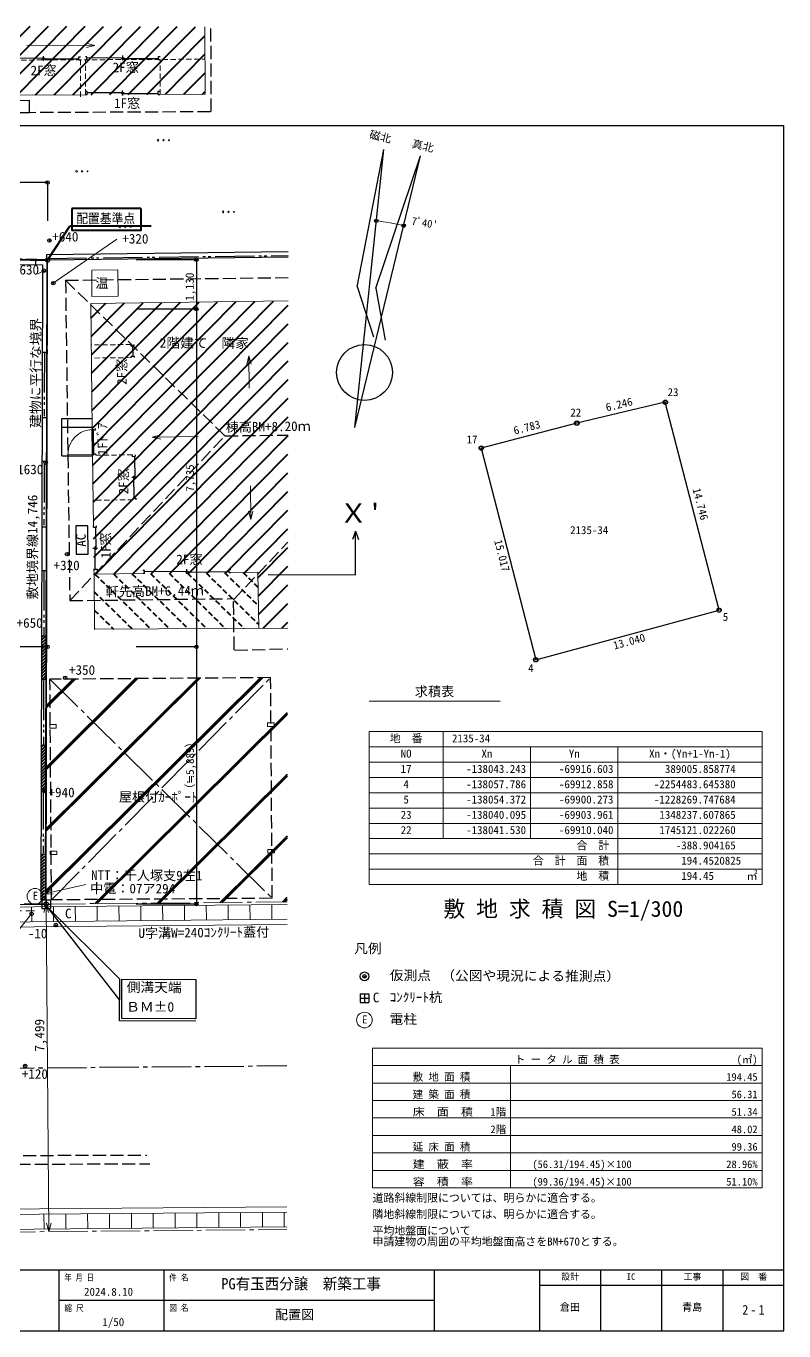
# Model space of a CAD drawing. Units: millimetres at full size, with parts at 1:300. Extents: x -36400 to 21980, y -14845 to 15757.
# Drawn here: x 4628 to 21980, y -14845 to 15031 of the extents above; entities that cross this region are included whole.
import ezdxf
from ezdxf.enums import TextEntityAlignment as Align

# ---------------------------------------------------------------- set-up
doc = ezdxf.new("R2010")
doc.units = ezdxf.units.MM
doc.header["$LTSCALE"] = 100
doc.header["$PDMODE"] = 32
doc.header["$PDSIZE"] = 80
for name, pattern in [('CHAIN1', [8, 5, -1, 1, -1]), ('CHAIN2', [12, 9, -1, 1, -1]), ('DASHED1', [1.8, 1.2, -0.6]), ('DASHED2', [3, 2, -1]), ('DASHED3', [4, 3, -1]), ('DOUBLE_CHAIN2', [12.8, 9, -1, 0.6, -0.6, 0.6, -1])]:
    doc.linetypes.add(name, pattern=pattern)
for name, color, linetype, lineweight in [('1-2_建物', 6, 'Continuous', 25), ('2-0_補助線', 6, 'CHAIN1', 25), ('2-F_寸法・方位', 7, 'Continuous', 25), ('5-5_サッシ・室内建具', 7, 'Continuous', 25), ('6-E_ソリッド図形', 7, 'Continuous', 25), ('7-7', 7, 'Continuous', 25), ('8-2', 7, 'Continuous', 25), ('8-6', 4, 'Continuous', 9), ('8-8', 7, 'Continuous', 25), ('8-E', 3, 'Continuous', 40), ('9-0', 7, 'CHAIN2', 9), ('9-8', 4, 'Continuous', 9), ('B-0_補助線', 7, 'CHAIN2', 25), ('C-0', 5, 'Continuous', 9), ('D-0', 5, 'Continuous', 9), ('F-0_図名（一般）', 7, 'Continuous', 25)]:
    doc.layers.add(name, color=color, linetype=linetype, lineweight=lineweight)
for name, color, linetype in [('6-A_文字', 6, 'Continuous'), ('8-A', 7, 'Continuous'), ('8-F', 7, 'Continuous')]:
    doc.layers.add(name, color=color, linetype=linetype)
doc.styles.add('ＭＳ ゴシック', font='')
doc.styles.get('ＭＳ ゴシック').set_extended_font_data('MS Gothic')

msp = doc.modelspace()

# ---------------------------------------------------------------- linework, layer by layer
at = {"layer": '1-2_建物'}
for p, q in [((5120.6, 9673), (-1123.8, 9818.4)), ((5086.6, -5072.6), (5120.6, 9673))]:
    msp.add_line(p, q, dxfattribs=at)
msp.add_lwpolyline([(-1123.8, 9818.4), (-7906.7, 9816.9), (-7952.6, -5200.5), (5086.6, -5072.6)], dxfattribs=at)
for centre in [(5120.6, 9673), (5086.6, -5072.6)]:
    msp.add_circle(centre, 50, dxfattribs=at)
at = {"layer": '2-0_補助線'}
for p, q in [((5118.8, 9681.5), (-1161.3, 9799.7)), ((5086.6, -5072.6), (5118.8, 9681.5)), ((5086.6, -5072.6), (-7956, -5200.5))]:
    msp.add_line(p, q, dxfattribs=at)
at = {"layer": '2-F_寸法・方位', "color": 6}
for p, q in [((5118.8, 11448.5), (3718.9, 11448.5)), ((5118.8, 11448.5), (5118.8, 10575.7)), ((8526.3, 9681.5), (7145.4, 9681.5)), ((8526.3, 9681.5), (8526.3, 8551.5)), ((8526.3, 8551.5), (7145.4, 8551.5)), ((5118.8, 816.5), (3718.9, 816.5))]:
    msp.add_line(p, q, dxfattribs=at)
at = {"layer": '2-F_寸法・方位'}
for p, q in [((8526.3, 8551.5), (8526.3, 816.5)), ((8526.3, 816.5), (7145.4, 816.5)), ((8526.3, 816.5), (8526.3, -5072.6)), ((8526.3, -5072.6), (7145.4, -5072.6))]:
    msp.add_line(p, q, dxfattribs=at)
at = {"layer": '2-F_寸法・方位', "color": 6}
for p in [(5118.8, 11448.5), (8526.3, 9681.5), (8526.3, 8551.5), (5118.8, 816.5)]:
    msp.add_point(p, dxfattribs=at)
at = {"layer": '2-F_寸法・方位'}
for p in [(8526.3, 816.5), (8526.3, -5072.6)]:
    msp.add_point(p, dxfattribs=at)
at = {"layer": '5-5_サッシ・室内建具'}
for p, q in [((12171, 3464.1), (12101.9, 3276.4)), ((12167.3, 2464.1), (12171, 3464.1)), ((12171, 3464.1), (12238.7, 3275.9)), ((10167.4, 2471.4), (12167.3, 2464.1))]:
    msp.add_line(p, q, dxfattribs=at)
at = {"layer": '6-E_ソリッド図形', "color": 4, "linetype": 'DASHED1', "lineweight": 9}
for p, q in [((7031.4, 7740.5), (6120.6, 7729.5)), ((7035, 7440.5), (6124.2, 7429.6)), ((7061.6, 5214.7), (6150.9, 5203.8)), ((7074, 4185.5), (6163.2, 4174.6))]:
    msp.add_line(p, q, dxfattribs=at)
at = {"layer": '6-E_ソリッド図形'}
for p, q in [((7031.8, 7705.5), (7031.4, 7740.5)), ((7031.8, 7705.5), (7101.8, 7706.3)), ((7034.6, 7475.5), (7104.5, 7476.3)), ((7034.6, 7475.5), (7035, 7440.5)), ((7066.8, 7705.9), (7069.6, 7475.9)), ((7101.8, 7706.3), (7101.4, 7741.3)), ((7104.5, 7476.3), (7105, 7441.3)), ((7062, 5179.7), (7061.6, 5214.7)), ((7062, 5179.7), (7132, 5180.5)), ((7109, 5180.2), (7115.2, 4665.6)), ((7132, 5180.5), (7131.6, 5215.5)), ((7047.8, 4699.8), (7157.8, 4701.2)), ((7090.4, 4735.4), (7096.5, 4220.8)), ((7073.5, 4220.5), (7143.5, 4221.3)), ((7073.5, 4220.5), (7074, 4185.5)), ((7143.5, 4221.3), (7143.9, 4186.3)), ((6170.6, 3556.5), (6170.2, 3591.5)), ((6240.6, 3557.3), (6240.2, 3592.3)), ((6170.6, 3556.5), (6240.6, 3557.3)), ((6217.6, 3557.1), (6223.8, 3042.5)), ((6156.3, 3076.7), (6266.3, 3078)), ((6198.9, 3112.2), (6205.1, 2597.6)), ((6182.1, 2597.3), (6252.1, 2598.2)), ((6182.1, 2597.3), (6182.5, 2562.3)), ((6252.1, 2598.2), (6252.5, 2563.2))]:
    msp.add_line(p, q, dxfattribs=at)
at = {"layer": '7-7', "color": 4, "lineweight": 9}
for p, q in [((5251.3, 9144.6), (6706.4, 10155.9)), ((5033.3, 9430.2), (4899.1, 9361.8)), ((4753.6, -5294.9), (4285.2, -5880.2))]:
    msp.add_line(p, q, dxfattribs=at)
at = {"layer": '7-7'}
for p, q in [((6767.6, -7744.8), (6771.1, -6795)), ((6817.8, -7695), (6821.1, -6795.2)), ((6821.1, -6795.2), (8514.3, -6801.4)), ((8514.3, -6801.4), (8511, -7701.2)), ((8510.8, -7751.2), (6767.6, -7744.8)), ((8511, -7701.2), (6817.8, -7695))]:
    msp.add_line(p, q, dxfattribs=at)
msp.add_lwpolyline([(6771.1, -6795), (5086.6, -5113.4), (6769.3, -7269.9)], dxfattribs=at)
at = {"layer": '7-7', "color": 5}
for p in [(5161.9, 10120.6), (5033.3, 9430.2), (5251.3, 9144.6), (5077.5, 5036.1), (5565.4, 2938.8), (5523, 108.7), (5050.6, -2486.4), (4753.6, -5294.9), (5309.4, -5551.7), (4608, -8778.4)]:
    msp.add_point(p, dxfattribs=at)
at = {"layer": '8-2'}
for p, q in [((4987, -4972.3), (4986.2, -5172.2)), ((4986.6, -5072.3), (5186.6, -5073)), ((4987, -4972.3), (5187, -4973)), ((5087, -4972.6), (5086.2, -5172.6)), ((5187, -4973), (5186.2, -5173)), ((4986.2, -5172.2), (5186.2, -5173)), ((12276.5, -7127), (12275.7, -7327)), ((12276.5, -7127), (12476.5, -7127.7)), ((12376.5, -7127.4), (12375.7, -7327.4)), ((12476.5, -7127.7), (12475.7, -7327.7)), ((12275.7, -7327), (12475.7, -7327.7)), ((12276.1, -7227), (12476.1, -7227.7))]:
    msp.add_line(p, q, dxfattribs=at)
msp.add_circle((12377.9, -6727.4), 100, dxfattribs=at)
msp.add_point((12377.9, -6727.4), dxfattribs=at)
at = {"layer": '8-6', "color": 2}
for p, q in [((8728.1, 13473.3), (8720.7, 15016.5)), ((4446.4, 13452.9), (6024.3, 13460.4)), ((7654.1, 13468.2), (8728.1, 13473.3)), ((6129.9, 9440.9), (6729.9, 9447)), ((6129.9, 9440.9), (6135.9, 8843)), ((6729.9, 9447), (6735.9, 8849)), ((6109.2, 8683.2), (10629.6, 8737.3)), ((6109.2, 8683.2), (6143.5, 5817.3)), ((6135.9, 8843), (6735.9, 8849)), ((6150.6, 5228.8), (6170.6, 3556.5)), ((6168.4, 2480.3), (7340.4, 2494.3)), ((6182.1, 2597.3), (6183.4, 2490.6)), ((6183.4, 2490.6), (6197.1, 1221.8)), ((9314.5, 2518), (9930.5, 2525.4)), ((9930.5, 2525.4), (9955.7, 1241.4)), ((10618.4, 1244.9), (6197.1, 1221.8))]:
    msp.add_line(p, q, dxfattribs=at)
at = {"layer": '8-6', "color": 7, "linetype": 'DASHED3', "lineweight": 25}
for p, q in [((8869.1, 13075.8), (8859.9, 15016)), ((-647, 13030.4), (8869.1, 13075.8)), ((5530.6, 9212.2), (10630.4, 9273.3)), ((5530.6, 9212.2), (9180.4, 5648.8)), ((5530.6, 9212.2), (5628.4, 1877)), ((5628.4, 1877), (9180.4, 5648.8)), ((9180.4, 5648.8), (10625, 5666.1)), ((9378.9, 1893.5), (10621.4, 3212.8)), ((5628.4, 1877), (9378.6, 1921.9)), ((9392.6, 752.4), (9378.6, 1921.9)), ((9402.7, 739.8), (10617.7, 773.1)), ((5210.6, -4976.5), (5173.9, 75.3)), ((10264, -4939.9), (5210.6, -4976.5))]:
    msp.add_line(p, q, dxfattribs=at)
at = {"layer": '8-6'}
for p, q in [((6202, 14590.6), (6009, 14643.1)), ((9728.2, 7479.6), (9678.7, 7285.8)), ((9728.2, 7479.6), (9782.3, 7287)), ((9737.1, 6737.1), (9728.2, 7479.6)), ((7518.3, 5620.3), (7712, 5570.9)), ((9773.1, 3732.1), (9763.8, 4508)), ((9773.1, 3732.1), (9719, 3924.6)), ((9773.1, 3732.1), (9822.5, 3925.9)), ((10609, -5078.5), (-12828.4, -5308.3)), ((4752, -5135.9), (4755.4, -5475.9)), ((5252, -5131), (5255.3, -5471)), ((5752, -5126.1), (5755.3, -5466.1)), ((6251.9, -5121.2), (6255.3, -5461.2)), ((6751.9, -5116.3), (6755.3, -5456.3)), ((7251.9, -5111.4), (7255.2, -5451.4)), ((7751.9, -5106.5), (7755.2, -5446.5)), ((8251.9, -5101.6), (8255.2, -5441.6)), ((8751.8, -5096.7), (8755.2, -5436.7)), ((9251.8, -5091.8), (9255.1, -5431.8)), ((9751.8, -5086.9), (9755.1, -5426.9)), ((10251.8, -5082), (10255.1, -5421.9)), ((10608.5, -5418.5), (-12825.1, -5648.3)), ((10608.3, -5538.5), (-12823.9, -5768.3)), ((-12860.9, -12203.5), (10596.1, -12005.8)), ((-12859.9, -12323.5), (10595.7, -12125.8)), ((5040.5, -12507.8), (5037.6, -12172.6)), ((5540.5, -12503.6), (5537.6, -12168.4)), ((6040.4, -12499.4), (6037.6, -12164.2)), ((6540.4, -12495.2), (6537.6, -12160)), ((7040.4, -12491), (7037.6, -12155.8)), ((7540.4, -12486.8), (7537.6, -12151.5)), ((8040.4, -12482.5), (8037.5, -12147.3)), ((8540.3, -12478.3), (8537.5, -12143.1)), ((9040.3, -12474.1), (9037.5, -12138.9)), ((9540.3, -12469.9), (9537.5, -12134.7)), ((10040.3, -12465.7), (10037.5, -12130.5)), ((10540, -12463.7), (10537.1, -12128.5)), ((-12857.1, -12663.5), (10594.5, -12465.8))]:
    msp.add_line(p, q, dxfattribs=at)
at = {"layer": '8-6', "color": 7, "lineweight": 25}
for p, q in [((7339.6, 2564.3), (7304.6, 2563.9)), ((7340.4, 2494.3), (7305.4, 2493.9)), ((7340.4, 2494.3), (7339.6, 2564.3)), ((7339.9, 2541.3), (8344.4, 2553.4)), ((8274.7, 2528.5), (9279.3, 2540.6)), ((8310.2, 2485.9), (8308.9, 2595.9)), ((9278.7, 2587.6), (9313.7, 2588)), ((9279.5, 2517.6), (9278.7, 2587.6)), ((9279.5, 2517.6), (9314.5, 2518))]:
    msp.add_line(p, q, dxfattribs=at)
at = {"layer": '8-6', "linetype": 'CHAIN2'}
for p, q in [((5173.9, 75.3), (10264, -4939.9)), ((5210.6, -4976.5), (10227.3, 112))]:
    msp.add_line(p, q, dxfattribs=at)
at = {"layer": '8-6', "linetype": 'DASHED2'}
msp.add_line((-4981.1, -5265.7), (4890.4, -5223.4), dxfattribs=at)
at = {"layer": '8-6'}
for points in [[(4646.2, 14596.3), (6202, 14590.6), (6008.6, 14539.5)], [(8569.3, 5632.9), (7518.3, 5620.3), (7710.8, 5674.4)]]:
    msp.add_lwpolyline(points, dxfattribs=at)
at = {"layer": '8-6', "color": 7, "linetype": 'DASHED3', "lineweight": 25}
msp.add_lwpolyline([(10264, -4939.9), (10227.3, 112), (5173.9, 75.3)], dxfattribs=at)
at = {"layer": '8-6', "color": 2}
for points in [[(5169.9, -1043.6), (5169.3, -963.6), (5319.3, -962.6), (5319.9, -1042.6)], [(10156.8, -1005.6), (10156.2, -925.6), (10306.2, -924.5), (10306.8, -1004.5)], [(5181, -3940.4), (5180.4, -3860.4), (5330.4, -3859.4), (5331, -3939.4)], [(10163.6, -3903.5), (10163, -3823.5), (10313, -3822.4), (10313.6, -3902.4)]]:
    msp.add_lwpolyline(points, close=True, dxfattribs=at)
at = {"layer": '8-6'}
for centre, radius in [((7648.5, 12416.6), 20), ((7773.5, 12417.2), 15), ((7898.5, 12417.8), 10), ((5783.2, 11705), 20), ((5908.2, 11705.6), 15), ((6033.2, 11706.2), 10), ((9136.7, 10778.3), 20), ((9261.7, 10778.9), 15), ((9386.7, 10779.5), 10), ((6771.2, 10434.4), 20), ((6896.2, 10435), 15), ((7021.2, 10435.5), 10)]:
    msp.add_circle(centre, radius, dxfattribs=at)
at = {"layer": '8-8'}
for p, q in [((5026.8, 14235.7), (5026.2, 14345.6)), ((6841.5, 14244.3), (6841, 14354.3)), ((4217.1, 14298.8), (5061.4, 14302.8)), ((4991.6, 14278.5), (5835.9, 14282.5)), ((5835.6, 14329.5), (5870.6, 14329.7)), ((5836, 14259.5), (5835.6, 14329.5)), ((5836, 14259.5), (5871, 14259.7)), ((6020.2, 14330.4), (5985.2, 14330.2)), ((6020.5, 14260.4), (5985.5, 14260.2)), ((6020.5, 14260.4), (6020.2, 14330.4)), ((6020.3, 14307.4), (6876.2, 14311.5)), ((6806.3, 14287.1), (7662.2, 14291.2)), ((7662, 14338.2), (7697, 14338.4)), ((7662.3, 14268.2), (7662, 14338.2)), ((7662.3, 14268.2), (7697.3, 14268.4)), ((6024, 13530.4), (5989, 13530.2)), ((6024.3, 13460.4), (5989.3, 13460.2)), ((6024.3, 13460.4), (6024, 13530.4)), ((6024.1, 13507.4), (6874, 13511.5)), ((6804.1, 13487.1), (7654, 13491.2)), ((6839.3, 13444.3), (6838.8, 13554.3)), ((7653.8, 13538.2), (7688.8, 13538.3)), ((7654.1, 13468.2), (7653.8, 13538.2)), ((7654.1, 13468.2), (7689.1, 13468.3)), ((12157.2, 5839.3), (12816, 12205.3)), ((12157.2, 5839.3), (13659.4, 12060.5)), ((12205.7, 9064.1), (12816, 12205.3)), ((12635.5, 9028.8), (13659.4, 12060.5)), ((5099.2, 9801.8), (10631.3, 9869.2)), ((-1155.5, 9683.8), (5002, 9563.3)), ((-1153.5, 9783.8), (5102.2, 9661.4)), ((4843, 9666.4), (4841, 9566.5)), ((5002, 9563.3), (4964.9, -4975.1)), ((5102.2, 9661.4), (5064.9, -4976.5)), ((5100.7, 9681.3), (5099.2, 9801.8)), ((5117.2, 9682), (10631.1, 9749.2)), ((12205.8, 9065.2), (12579.6, 7916.5)), ((12635.5, 9028.8), (12852.7, 7840.5)), ((4996.9, 7568.3), (5096.9, 7568.1)), ((4993.1, 6068.3), (5093.1, 6068.1)), ((5445.2, 5845.1), (6143.2, 5844.1)), ((6143.8, 5792.3), (6173.8, 5792.7)), ((6150.6, 5228.8), (6143.8, 5792.3)), ((6180.6, 5229.1), (6173.8, 5792.7)), ((5444.2, 5195.1), (6151, 5194.1)), ((6150.6, 5228.8), (6180.6, 5229.1)), ((4990.5, 5068.3), (5090.5, 5068.1)), ((4986.7, 3568.3), (5086.7, 3568.1)), ((4984.1, 2568.3), (5084.1, 2568.1)), ((4980.3, 1068.4), (5080.3, 1068.1)), ((4977.8, 68.4), (5077.8, 68.1)), ((4973.9, -1431.6), (5073.9, -1431.9)), ((4971.4, -2431.6), (5071.4, -2431.9)), ((4967.6, -3931.6), (5067.6, -3931.9)), ((5064.9, -4976.5), (4964.9, -4975.1))]:
    msp.add_line(p, q, dxfattribs=at)
at = {"layer": '8-8', "color": 4, "linetype": 'DASHED1', "lineweight": 9}
for p, q in [((-524.4, 14229.2), (8724.2, 14273.3)), ((5875, 13414.1), (5871, 14255.5)), ((5989.3, 13464.7), (5985.6, 14243.8)), ((7701.1, 13467.1), (7697.3, 14269.8))]:
    msp.add_line(p, q, dxfattribs=at)
at = {"layer": '8-8', "linetype": 'DOUBLE_CHAIN2'}
for p, q in [((5116.9, 9712), (10631.2, 9779.2)), ((5046.8, 7539.1), (5043.2, 6100.1)), ((5040.4, 5022.9), (5036.8, 3603.2)), ((5034.1, 2550), (5030.4, 1083.8)), ((5027.7, 39.4), (5023.9, -1431.8)), ((5021.3, -2462.3), (5017.6, -3904.4))]:
    msp.add_line(p, q, dxfattribs=at)
at = {"layer": '8-8', "color": 4, "lineweight": 9}
for p, q in [((6150.6, 5228.8), (5587, 5222)), ((5047.8, -4837.5), (5999.3, -4620.2)), ((5047.8, -4837.5), (5224.6, -4744)), ((5047.8, -4837.5), (5247.6, -4844.9))]:
    msp.add_line(p, q, dxfattribs=at)
at = {"layer": '8-8'}
for points in [[(4007.7, 13051.2), (4707.7, 13054.6), (4706.4, 13324.6), (4006.4, 13321.2)], [(5777.3, 2937.4), (6047.3, 2940.7), (6039.5, 3590.6), (5769.6, 3587.4)]]:
    msp.add_lwpolyline(points, close=True, dxfattribs=at)
for points in [[(5444.2, 5195.1), (5445.5, 6045.1), (6140.8, 6044.1)], [(6143.5, 5817.3), (6143.8, 5797.3), (6178.8, 5797.7), (6178.9, 5782.7), (6213.9, 5783.1), (6213.5, 5818.1)], [(6150.9, 5203.8), (6150.6, 5223.8), (6185.6, 5224.2), (6185.4, 5239.2), (6220.4, 5239.6), (6220.9, 5204.6)]]:
    msp.add_lwpolyline(points, dxfattribs=at)
msp.add_circle((12378, 7099.9), 640, dxfattribs=at)
at = {"layer": '8-8', "color": 2, "lineweight": 9}
for centre in [(4830.5, -4894.2), (12374.3, -7727.4)]:
    msp.add_circle(centre, 180, dxfattribs=at)
at = {"layer": '8-8', "color": 4, "lineweight": 9}
for centre, radius, start, end in [((12157.2, 5839.3), 4756.5, 76.42465, 84.09132), ((6150.6, 5228.8), 563.6, 90.68607, 180.68607)]:
    msp.add_arc(centre, radius, start, end, dxfattribs=at)
at = {"layer": '8-8', "color": 2}
for p in [(12646.8, 10570.6), (13273.6, 10463)]:
    msp.add_point(p, dxfattribs=at)
at = {"layer": '8-E'}
for p, q in [((3149.8, 13446.7), (4719.3, 15031.2)), ((3574, 13448.7), (5140, 15029.7)), ((3998.3, 13450.7), (5560.7, 15028.1)), ((4422.6, 13452.8), (5981.5, 15026.6)), ((4846.8, 13454.8), (6402.2, 15025)), ((5271.1, 13456.8), (6822.9, 15023.5)), ((5695.3, 13458.8), (7243.6, 15021.9)), ((6119.6, 13460.9), (7664.3, 15020.4)), ((6543.9, 13462.9), (8085.1, 15018.8)), ((6968.1, 13464.9), (8505.8, 15017.3)), ((7392.4, 13466.9), (8721.7, 14809)), ((7816.6, 13468.9), (8723.7, 14384.7)), ((8240.9, 13471), (8725.7, 13960.4)), ((8665.2, 13473), (8727.8, 13536.2)), ((6113.2, 8345.7), (6451.3, 8687.3)), ((6118.3, 7924.3), (6878.5, 8692.4)), ((6123.3, 7502.9), (7305.6, 8697.5)), ((6128.4, 7081.5), (7732.7, 8702.6)), ((6133.4, 6660.1), (8159.8, 8707.8)), ((6138.5, 6238.7), (8587, 8712.9)), ((6143.5, 5817.3), (9014.1, 8718)), ((6148.6, 5395.9), (9441.2, 8723.1)), ((6153.6, 4974.5), (9868.4, 8728.2)), ((6158.7, 4553.1), (10295.5, 8733.3)), ((6163.7, 4131.7), (10629.5, 8644.3)), ((6168.8, 3710.3), (10628.8, 8217.2)), ((6173.8, 3288.9), (10628.2, 7790)), ((6178.8, 2867.5), (10627.5, 7362.9)), ((6218.3, 2480.9), (10626.9, 6935.8)), ((6645.4, 2486), (10626.3, 6508.6)), ((7072.6, 2491.1), (10625.6, 6081.5)), ((7499.7, 2496.2), (10625, 5654.3)), ((7926.8, 2501.4), (10624.4, 5227.2)), ((8354, 2506.5), (10623.7, 4800.1)), ((8781.1, 2511.6), (10623.1, 4372.9)), ((9208.2, 2516.7), (10622.4, 3945.8)), ((9635.3, 2521.8), (10621.8, 3518.6)), ((9933, 2396.2), (10621.2, 3091.5)), ((9941.3, 1978), (10620.5, 2664.4)), ((9949.5, 1559.8), (10619.9, 2237.2)), ((10057, 1242), (10619.3, 1810.1)), ((10481.3, 1244.2), (10618.6, 1382.9)), ((4979.7, 828.4), (5080, 926.2)), ((4979.9, 898.4), (5080.1, 996.2)), ((4980.1, 968.5), (5080.3, 1066.2)), ((4980.2, 1038.5), (5010.8, 1068.3)), ((4979, 548.4), (5079.2, 646.1)), ((4979.2, 618.4), (5079.4, 716.2)), ((4979.4, 688.4), (5079.6, 786.2)), ((4979.5, 758.4), (5079.8, 856.2)), ((4978.3, 268.3), (5078.5, 366.1)), ((4978.5, 338.3), (5078.7, 436.1)), ((4978.6, 408.4), (5078.9, 506.1)), ((4978.8, 478.4), (5079.1, 576.1)), ((4977.9, 128.3), (5078.2, 226.1)), ((4978.1, 198.3), (5078.4, 296.1)), ((4988, 68.3), (5078, 156.1)), ((5059.5, 68.1), (5077.8, 86)), ((5087.2, -4805.1), (10039.3, 110.6)), ((5087.3, -4762.8), (9996.4, 110.3)), ((5090.3, -3393), (8609.4, 100.3)), ((5090.4, -3350.7), (8566.5, 100)), ((5093.4, -1980.9), (7179.5, 89.9)), ((5093.5, -1938.6), (7136.6, 89.6)), ((5096.4, -568.8), (5749.6, 79.5)), ((5096.5, -526.5), (5706.7, 79.2)), ((6205.6, -5061.6), (10615.5, -684.1)), ((6248.7, -5061.2), (10615.5, -726.4)), ((4973.6, -1552), (5073.9, -1454.2)), ((4973.8, -1481.9), (5025.3, -1431.8)), ((4972.9, -1832), (5073.2, -1734.2)), ((4973.1, -1762), (5073.4, -1664.2)), ((4973.3, -1692), (5073.5, -1594.2)), ((4973.5, -1622), (5073.7, -1524.2)), ((4972, -2182.1), (5072.3, -2084.3)), ((4972.2, -2112.1), (5072.5, -2014.3)), ((4972.4, -2042), (5072.6, -1944.3)), ((4972.6, -1972), (5072.8, -1874.3)), ((4972.7, -1902), (5073, -1804.3)), ((4971.5, -2392.1), (5071.7, -2294.3)), ((4971.7, -2322.1), (5071.9, -2224.3)), ((4971.9, -2252.1), (5072.1, -2154.3)), ((5002.5, -2431.7), (5071.6, -2364.4)), ((7639.3, -5047.6), (10613.4, -2095.2)), ((7682.3, -5047.2), (10613.4, -2137.6)), ((9072.9, -5033.5), (10611.3, -3506.4)), ((9115.9, -5033.1), (10611.3, -3548.7)), ((10506.5, -5019.5), (10609.2, -4917.5)), ((10549.5, -5019), (10609.2, -4959.8))]:
    msp.add_line(p, q, dxfattribs=at)
at = {"layer": '8-E', "linetype": 'DASHED1'}
for p, q in [((6205.2, 2480.7), (7484.8, 1228.5)), ((6628.9, 2485.8), (7911.5, 1230.8)), ((7052.7, 2490.9), (8338.1, 1233)), ((7476.4, 2496), (8764.8, 1235.2)), ((7900.2, 2501), (9191.4, 1237.4)), ((8323.9, 2506.1), (9618.1, 1239.7)), ((8747.7, 2511.2), (9954, 1330.7)), ((9171.4, 2516.3), (9945.6, 1758.7)), ((9595.2, 2521.3), (9937.2, 2186.7)), ((6187.8, 2078), (7058.1, 1226.3)), ((6192.4, 1653.7), (6631.5, 1224.1)), ((6197, 1229.5), (6204.8, 1221.9)), ((4966.7, -4269.5), (5067, -4170)), ((4966.9, -4198.9), (5067.1, -4099.4)), ((4967.1, -4128.3), (5067.3, -4028.7)), ((4967.2, -4057.6), (5067.5, -3958.1)), ((4967.4, -3987), (5023.1, -3931.8)), ((4966, -4552), (5066.2, -4452.5)), ((4966.2, -4481.4), (5066.4, -4381.9)), ((4966.3, -4410.8), (5066.6, -4311.3)), ((4966.5, -4340.2), (5066.8, -4240.6)), ((4965.3, -4834.6), (5065.5, -4735)), ((4965.4, -4763.9), (5065.7, -4664.4)), ((4965.6, -4693.3), (5065.9, -4593.8)), ((4965.8, -4622.7), (5066.1, -4523.2)), ((4965.1, -4905.2), (5065.3, -4805.7)), ((4968.6, -4972.2), (5065.2, -4876.3)), ((5039.3, -4972.4), (5065, -4946.9))]:
    msp.add_line(p, q, dxfattribs=at)
at = {"layer": '9-0', "color": 2}
for p, q in [((5086.6, -5072.6), (10609.1, -5018.5)), ((-12856.6, -12723.5), (10594.3, -12525.8))]:
    msp.add_line(p, q, dxfattribs=at)
at = {"layer": '9-8'}
for p, q in [((5086.6, -5072.6), (5036.5, -5266.2)), ((5086.6, -5072.6), (5149.8, -12571.7)), ((5086.6, -5072.6), (5140, -5265.4)), ((5149.8, -12571.7), (5096.4, -12378.9)), ((5149.8, -12571.7), (5200, -12378.1))]:
    msp.add_line(p, q, dxfattribs=at)
at = {"layer": 'B-0_補助線', "linetype": 'DASHED3'}
for p, q in [((25.5, -11042.5), (7461, -11018.4)), ((4558.3, -10827.8), (7395.6, -10818.7))]:
    msp.add_line(p, q, dxfattribs=at)
at = {"layer": 'C-0', "color": 3, "lineweight": 40}
for p, q in [((5675.4, 10853.5), (5675.3, 10353.5)), ((7255.4, 10853.2), (5675.4, 10853.5)), ((5120.6, 9673), (5625.9, 10453.1)), ((7495, 10452.8), (5625.9, 10453.1))]:
    msp.add_line(p, q, dxfattribs=at)
at = {"layer": 'C-0', "color": 4}
for p, q in [((12560, -11570.4), (12560, -8370.4)), ((12560, -8370.4), (21480, -8370.4)), ((21480, -8370.4), (21480, -11570.4)), ((12560, -8770.4), (21480, -8770.4)), ((15720, -11570.4), (15720, -8770.4)), ((12560, -9170.4), (21480, -9170.4)), ((12560, -9570.4), (21480, -9570.4)), ((12560, -9970.4), (21480, -9970.4)), ((12560, -10370.4), (21480, -10370.4)), ((12560, -10770.4), (21480, -10770.4)), ((12560, -11170.4), (21480, -11170.4)), ((12560, -11570.4), (21480, -11570.4))]:
    msp.add_line(p, q, dxfattribs=at)
at = {"layer": 'C-0', "color": 7, "linetype": 'CHAIN2', "lineweight": 25}
msp.add_line((-12889, -8976.3), (10601.7, -8772.1), dxfattribs=at)
at = {"layer": 'C-0', "color": 3, "lineweight": 40}
msp.add_lwpolyline([(7255.4, 10853.2), (7255.3, 10353.2), (5675.3, 10353.5)], dxfattribs=at)
at = {"layer": 'D-0', "color": 4}
for p, q in [((12480, -424.4), (15480, -424.4)), ((12480, -4624.4), (12480, -1124.4)), ((12480, -1124.4), (21480, -1124.4)), ((14180, -3574.4), (14180, -1124.4)), ((21480, -4624.4), (21480, -1124.4)), ((12480, -1474.4), (21480, -1474.4)), ((16180, -3574.4), (16180, -1474.4)), ((18180, -4624.4), (18180, -1474.4)), ((12480, -1824.4), (21480, -1824.4)), ((12480, -2174.4), (21480, -2174.4)), ((12480, -2524.4), (21480, -2524.4)), ((12480, -2874.4), (21480, -2874.4)), ((12480, -3224.4), (21480, -3224.4)), ((12480, -3574.4), (21480, -3574.4)), ((12480, -3924.4), (21480, -3924.4)), ((12480, -4274.4), (21480, -4274.4)), ((12480, -4624.4), (21480, -4624.4))]:
    msp.add_line(p, q, dxfattribs=at)
at = {"layer": 'D-0', "color": 7, "lineweight": 25}
msp.add_lwpolyline([(15050.7, 5368.5), (16299.1, 520.8), (20494.1, 1658.8), (19264.7, 6417.8), (17238.4, 5939.5)], close=True, dxfattribs=at)
for centre in [(19264.7, 6417.8), (17238.4, 5939.5), (15050.7, 5368.5), (20494.1, 1658.8), (16299.1, 520.8)]:
    msp.add_circle(centre, 50, dxfattribs=at)
at = {"layer": 'D-0', "color": 7}
for p in [(19264.7, 6417.8), (17238.4, 5939.5), (15050.7, 5368.5), (20494.1, 1658.8), (16299.1, 520.8)]:
    msp.add_point(p, dxfattribs=at)
at = {"layer": 'F-0_図名（一般）'}
for p, q in [((-17620, 12754.6), (21980, 12754.6)), ((21980, -14845.4), (21980, 12754.6)), ((-17620, -13445.4), (21980, -13445.4)), ((5380, -13445.4), (5380, -14845.4)), ((7780, -13445.4), (7780, -14845.4)), ((13974.9, -13445.4), (13974.9, -14845.4)), ((16380, -13445.4), (16380, -14845.4)), ((17780, -13445.4), (17780, -14845.4)), ((19180, -13445.4), (19180, -14845.4)), ((20580, -13445.4), (20580, -14845.4)), ((16380, -13795.4), (21980, -13795.4)), ((5380, -14145.4), (13974.9, -14145.4)), ((-17620, -14845.4), (21980, -14845.4))]:
    msp.add_line(p, q, dxfattribs=at)

# ---------------------------------------------------------------- texts
at = {"layer": '2-F_寸法・方位', "style": 'ＭＳ ゴシック'}
for s, p in [('7,735', (8526.3, 4371.5)), ('（≒5,889）', (8526.3, -2565.5))]:
    msp.add_text(s, height=183.3, rotation=90, dxfattribs=at).set_placement(p, align=Align.BOTTOM_LEFT)
at = {"layer": '5-5_サッシ・室内建具', "color": 3, "style": 'ＭＳ ゴシック', "width": 1.1}
msp.add_text("Ｘ'", height=439.9, rotation=359.789, dxfattribs=at).set_placement((11792, 3529.9), align=Align.BOTTOM_LEFT)
at = {"layer": '6-A_文字', "style": 'ＭＳ ゴシック'}
msp.add_text('1,130', height=190.6, rotation=90, dxfattribs=at).set_placement((8525.6, 8738.9), align=Align.BOTTOM_LEFT)
at = {"layer": '7-7', "style": 'ＭＳ ゴシック'}
for s, p in [('+640', (5226.5, 10034.1)), ('+320', (6830.2, 9987.8)), ('+1630', (4176.1, 9278.5)), ('+1630', (4273.4, 4706.1)), ('+320', (5256, 2509)), ('+650', (4409.4, 1190.2)), ('+350', (5609, 114.1)), ('+940', (5140.6, -2689)), ('-10', (4665.7, -5920.4)), ('+120', (4528.5, -9137.3))]:
    msp.add_text(s, height=219.9, rotation=359.789, dxfattribs=at).set_placement(p, align=Align.BOTTOM_LEFT)
at = {"layer": '7-7', "style": 'ＭＳ ゴシック', "width": 1.05}
for s, p in [('側溝天端', (6930.7, -7151)), ('ＢＭ±0', (6918, -7598.8))]:
    msp.add_text(s, height=219.9, rotation=359.789, dxfattribs=at).set_placement(p, align=Align.BOTTOM_LEFT)
at = {"layer": '8-2', "style": 'ＭＳ ゴシック'}
for p in [(5518.5, -5462.9), (12566.9, -7387.1)]:
    msp.add_text('C', height=219.9, rotation=359.789, dxfattribs=at).set_placement(p, align=Align.BOTTOM_LEFT)
at = {"layer": '8-2', "style": 'ＭＳ ゴシック', "width": 1.05}
for s, p in [('凡例', (12139.2, -6262.6)), ('仮測点', (12954.1, -6879.5)), ('（公図や現況による推測点）', (14133.7, -6883.8))]:
    msp.add_text(s, height=219.9, rotation=359.789, dxfattribs=at).set_placement(p, align=Align.BOTTOM_LEFT)
at = {"layer": '8-6', "color": 7, "style": 'ＭＳ ゴシック'}
for s, rotation, p in [('温', 359.789, (6212.9, 8970.5)), ('1Fﾄﾞｱ', 90.686, (6555.6, 5205.2))]:
    msp.add_text(s, height=219.9, rotation=rotation, dxfattribs=at).set_placement(p, align=Align.BOTTOM_LEFT)
at = {"layer": '8-8', "style": 'ＭＳ ゴシック'}
for s, height, rotation, p in [('2F窓', 219.9, 0.273, (4730.5, 13839.5)), ('2F窓', 219.9, 0.273, (6609.6, 13909.7)), ('1F窓', 219.9, 0.273, (6641.6, 13089.3)), ("7ﾟ40'", 176, 350.258, (13434, 10436.4)), ('2F窓', 219.9, 90.686, (6997.9, 6816.5)), ('棟高BM+8.20ｍ', 219.9, 0.686, (9201, 5674.1)), ('2F窓', 219.9, 90.686, (7036.6, 4309.9)), ('AC', 219.9, 90.686, (6062.4, 3111.4)), ('1F窓', 219.9, 90.686, (6629.5, 2842.7)), ('2F窓', 219.9, 0.299, (8067.9, 2643.5)), ('軒先高BM+6.44ｍ', 219.9, 0.686, (6454.8, 1905.5)), ('屋根付ｶｰﾎﾟｰﾄ', 219.9, 359.789, (6752.3, -2791.4)), ('NTT：千人塚支9左1', 219.9, 359.789, (6114.7, -4585.9)), ('中電：07ア294', 219.9, 359.789, (6093.6, -4887.7)), ('U字溝W=240ｺﾝｸﾘｰﾄ蓋付', 219.9, 0.562, (7201.7, -5913.6))]:
    msp.add_text(s, height=height, rotation=rotation, dxfattribs=at).set_placement(p, align=Align.BOTTOM_LEFT)
for s, height, rotation, width, p in [('磁北', 176, 346.425, 1.05, (12463.4, 12421.6)), ('真北', 176, 346.425, 1.05, (13436.2, 12209.3)), ('2階建て\u3000隣家', 219.9, 359.789, 1.05, (7682.8, 7603.9)), ('E', 183.3, 359.789, 0.95, (4781.3, -5027.7)), ('E', 183.3, 359.789, 0.95, (12325.1, -7860.9))]:
    msp.add_text(s, height=height, rotation=rotation, dxfattribs=dict(at, width=width)).set_placement(p, align=Align.BOTTOM_LEFT)
at = {"layer": '8-A', "style": 'ＭＳ ゴシック', "width": 1.05}
msp.add_text('電柱', height=219.9, rotation=359.789, dxfattribs=at).set_placement((12950.5, -7879.5), align=Align.BOTTOM_LEFT)
at = {"layer": '8-F', "style": 'ＭＳ ゴシック'}
msp.add_text('ｺﾝｸﾘｰﾄ杭', height=219.9, rotation=359.789, dxfattribs=at).set_placement((12952.3, -7379.5), align=Align.BOTTOM_LEFT)
at = {"layer": '9-0', "color": 6, "style": 'ＭＳ ゴシック', "width": 1.05}
msp.add_text('建物に平行な境界', height=219.9, rotation=89.875, dxfattribs=at).set_placement((5019.2, 5831.9), align=Align.BOTTOM_LEFT)
at = {"layer": '9-0', "style": 'ＭＳ ゴシック'}
msp.add_text('敷地境界線14,746', height=219.9, rotation=89.875, dxfattribs=at).set_placement((4947.1, 1903.1), align=Align.BOTTOM_LEFT)
at = {"layer": '9-8', "color": 7, "style": 'ＭＳ ゴシック'}
msp.add_text('7,499', height=219.9, rotation=90.483, dxfattribs=at).set_placement((5115.1, -8449.7), align=Align.BOTTOM_LEFT)
at = {"layer": 'C-0', "color": 3, "style": 'ＭＳ ゴシック', "width": 0.9}
msp.add_text('配置基準点', height=219.9, rotation=0.043, dxfattribs=at).set_placement((5775.6, 10451.8), align=Align.BOTTOM_LEFT)
at = {"layer": 'C-0', "style": 'ＭＳ ゴシック'}
for s, height, p in [('ト ー タ ル 面 積 表', 176, (15820, -8770.4)), ('      (㎡)', 176, (20180, -8770.4)), ('敷 地 面 積', 176, (13480, -9170.4)), ('194.45', 176, (20660, -9170.4)), ('建 築 面 積', 176, (13480, -9570.4)), ('56.31', 176, (20780, -9570.4)), ('1階', 176, (15260, -9970.4)), ('51.34', 176, (20780, -9970.4)), ('2階', 176, (15260, -10370.4)), ('48.02', 176, (20780, -10370.4)), ('延 床 面 積', 176, (13480, -10770.4)), ('99.36', 176, (20780, -10770.4)), ('(56.31/194.45)×100', 176, (16220, -11170.4)), ('28.96%', 176, (20660, -11170.4)), ('(99.36/194.45)×100', 176, (16220, -11570.4)), ('51.10%', 176, (20660, -11570.4)), ('道路斜線制限については、明らかに適合する。', 183.3, (12560, -11945.4)), ('隣地斜線制限については、明らかに適合する。', 183.3, (12560, -12320.4)), ('平均地盤面について', 183.3, (12560, -12695.4)), ('申請建物の周囲の平均地盤面高さをBM+670とする。', 183.3, (12560, -12945.4))]:
    msp.add_text(s, height=height, dxfattribs=at).set_placement(p, align=Align.BOTTOM_LEFT)
at = {"layer": 'C-0', "style": 'ＭＳ ゴシック', "width": 1.15}
for s, p in [('床\u3000面\u3000積', (13480, -9970.4)), ('建\u3000蔽\u3000率', (13480, -11170.4)), ('容\u3000積\u3000率', (13480, -11570.4))]:
    msp.add_text(s, height=176, dxfattribs=at).set_placement(p, align=Align.BOTTOM_LEFT)
at = {"layer": 'D-0', "style": 'ＭＳ ゴシック'}
for s, height, p in [('23', 183.3, (19316.4, 6503.4)), ('22', 183.3, (17089.3, 6036.5)), ('17', 183.3, (14714.5, 5419.2)), ('2135-34', 183.3, (17084.9, 3344.3)), ('5', 183.3, (20580.5, 1358.6)), ('4', 183.3, (16123.8, 184.4)), ('求積表', 219.9, (13529, -379.4)), ('地  番', 183.3, (12955, -1424.4)), ('2135-34', 183.3, (14380, -1424.4)), ('NO', 183.3, (13205, -1774.4)), ('Xn', 183.3, (15055, -1774.4)), ('Yn', 183.3, (17055, -1774.4)), ('Xn・(Yn+1-Yn-1)', 183.3, (18893, -1774.4)), ('17', 183.3, (13205, -2124.4)), ('-138043.243', 183.3, (14705, -2124.4)), ('-69916.603', 183.3, (16830, -2124.4)), ('389005.858774', 183.3, (19255, -2124.4)), ('4', 183.3, (13268, -2474.4)), ('-138057.786', 183.3, (14705, -2474.4)), ('-69912.858', 183.3, (16830, -2474.4)), ('-2254483.645380', 183.3, (19005, -2474.4)), ('5', 183.3, (13268, -2824.4)), ('-138054.372', 183.3, (14705, -2824.4)), ('-69900.273', 183.3, (16830, -2824.4)), ('-1228269.747684', 183.3, (19005, -2824.4)), ('23', 183.3, (13205, -3174.4)), ('-138040.095', 183.3, (14705, -3174.4)), ('-69903.961', 183.3, (16830, -3174.4)), ('1348237.607865', 183.3, (19130, -3174.4)), ('22', 183.3, (13205, -3524.4)), ('-138041.530', 183.3, (14705, -3524.4)), ('-69910.040', 183.3, (16830, -3524.4)), ('1745121.022260', 183.3, (19130, -3524.4)), ('合  計', 183.3, (17230, -3874.4)), ('-388.904165', 183.3, (19505, -3874.4)), ('合  計  面  積', 183.3, (16230, -4224.4)), ('194.4520825', 183.3, (19630, -4224.4)), ('地  積', 183.3, (17230, -4574.4)), ('194.45', 183.3, (19630, -4574.4)), ('㎡', 183.3, (21127, -4576.4))]:
    msp.add_text(s, height=height, dxfattribs=at).set_placement(p, align=Align.BOTTOM_LEFT)
for s, rotation, p in [('6.246', 13.282, (17935.9, 6155.5)), ('6.783', 14.628, (15829.6, 5623.5)), ('14.746', 284.484, (19834, 4413.9)), ('15.017', 284.441, (15290.9, 3233)), ('13.040', 15.178, (18113.2, 702.1))]:
    msp.add_text(s, height=183.3, rotation=rotation, dxfattribs=at).set_placement(p, align=Align.BOTTOM_LEFT)
at = {"layer": 'D-0', "color": 3, "style": 'ＭＳ ゴシック'}
msp.add_text('敷 地 求 積 図 S=1/300', height=366.6, dxfattribs=at).set_placement((14183, -5474.4), align=Align.BOTTOM_LEFT)
at = {"layer": 'F-0_図名（一般）', "style": 'ＭＳ ゴシック'}
for s, height, width, p in [('年 月 日', 146.6, 0.8, (5504.5, -13740.1)), ('件 名', 146.6, 0.85, (7904.5, -13740.1)), ('PG有玉西分譲\u3000新築工事', 256.6, 0.95, (9094.9, -13970.4)), ('縮 尺', 146.6, 0.85, (5504.5, -14440.1)), ('図 名', 146.6, 0.85, (7905.2, -14433.6))]:
    msp.add_text(s, height=height, dxfattribs=dict(at, width=width)).set_placement(p, align=Align.BOTTOM_LEFT)
for s, height, p in [('設計', 146.6, (16880, -13720.4)), ('IC', 146.6, (18380, -13720.4)), ('工事', 146.6, (19680, -13720.4)), ('図\u3000番', 146.6, (20980, -13720.4)), ('倉田', 168.6, (16850, -14435.4)), ('青島', 168.6, (19650, -14435.4)), ('1/50', 183.3, (6375.7, -14789.3))]:
    msp.add_text(s, height=height, dxfattribs=at).set_placement(p, align=Align.BOTTOM_LEFT)
at = {"layer": 'F-0_図名（一般）', "color": 3, "style": 'ＭＳ ゴシック'}
for s, height, p in [('2024.8.10', 183.3, (5955, -14095.4)), ('配置図', 219.9, (10324.9, -14645.4))]:
    msp.add_text(s, height=height, dxfattribs=at).set_placement(p, align=Align.BOTTOM_LEFT)
at = {"layer": 'F-0_図名（一般）', "color": 3, "insert": (21030, -14470.4), "char_height": 219.9, "attachment_point": 7, "style": 'ＭＳ ゴシック'}
msp.add_mtext('\\T1.38;\\W0.9;2-1', dxfattribs=at)

doc.saveas('drawing.dxf')
